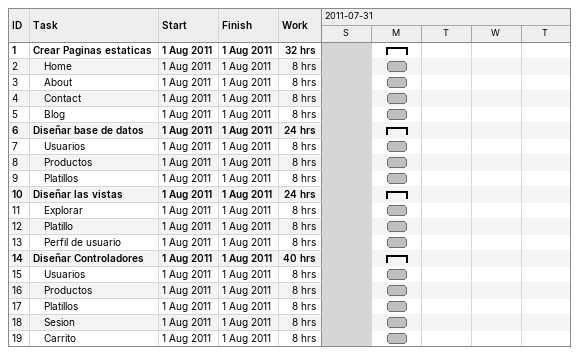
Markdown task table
| ID | Level | Task | Start | Finish | Work (h) |
|---|---|---|---|---|---|
| 1 | 1 | **Crear Paginas estaticas** | 2011-08-01 | 2011-08-01 | 32 |
| 2 | 2 | Home | 2011-08-01 | 2011-08-01 | 8 |
| 3 | 2 | About | 2011-08-01 | 2011-08-01 | 8 |
| 4 | 2 | Contact | 2011-08-01 | 2011-08-01 | 8 |
| 5 | 2 | Blog | 2011-08-01 | 2011-08-01 | 8 |
| 6 | 1 | **Diseñar base de datos** | 2011-08-01 | 2011-08-01 | 24 |
| 7 | 2 | Usuarios | 2011-08-01 | 2011-08-01 | 8 |
| 8 | 2 | Productos | 2011-08-01 | 2011-08-01 | 8 |
| 9 | 2 | Platillos | 2011-08-01 | 2011-08-01 | 8 |
| 10 | 1 | **Diseñar las vistas** | 2011-08-01 | 2011-08-01 | 24 |
| 11 | 2 | Explorar | 2011-08-01 | 2011-08-01 | 8 |
| 12 | 2 | Platillo | 2011-08-01 | 2011-08-01 | 8 |
| 13 | 2 | Perfil de usuario | 2011-08-01 | 2011-08-01 | 8 |
| 14 | 1 | **Diseñar Controladores** | 2011-08-01 | 2011-08-01 | 40 |
| 15 | 2 | Usuarios | 2011-08-01 | 2011-08-01 | 8 |
| 16 | 2 | Productos | 2011-08-01 | 2011-08-01 | 8 |
| 17 | 2 | Platillos | 2011-08-01 | 2011-08-01 | 8 |
| 18 | 2 | Sesion | 2011-08-01 | 2011-08-01 | 8 |
| 19 | 2 | Carrito | 2011-08-01 | 2011-08-01 | 8 |
